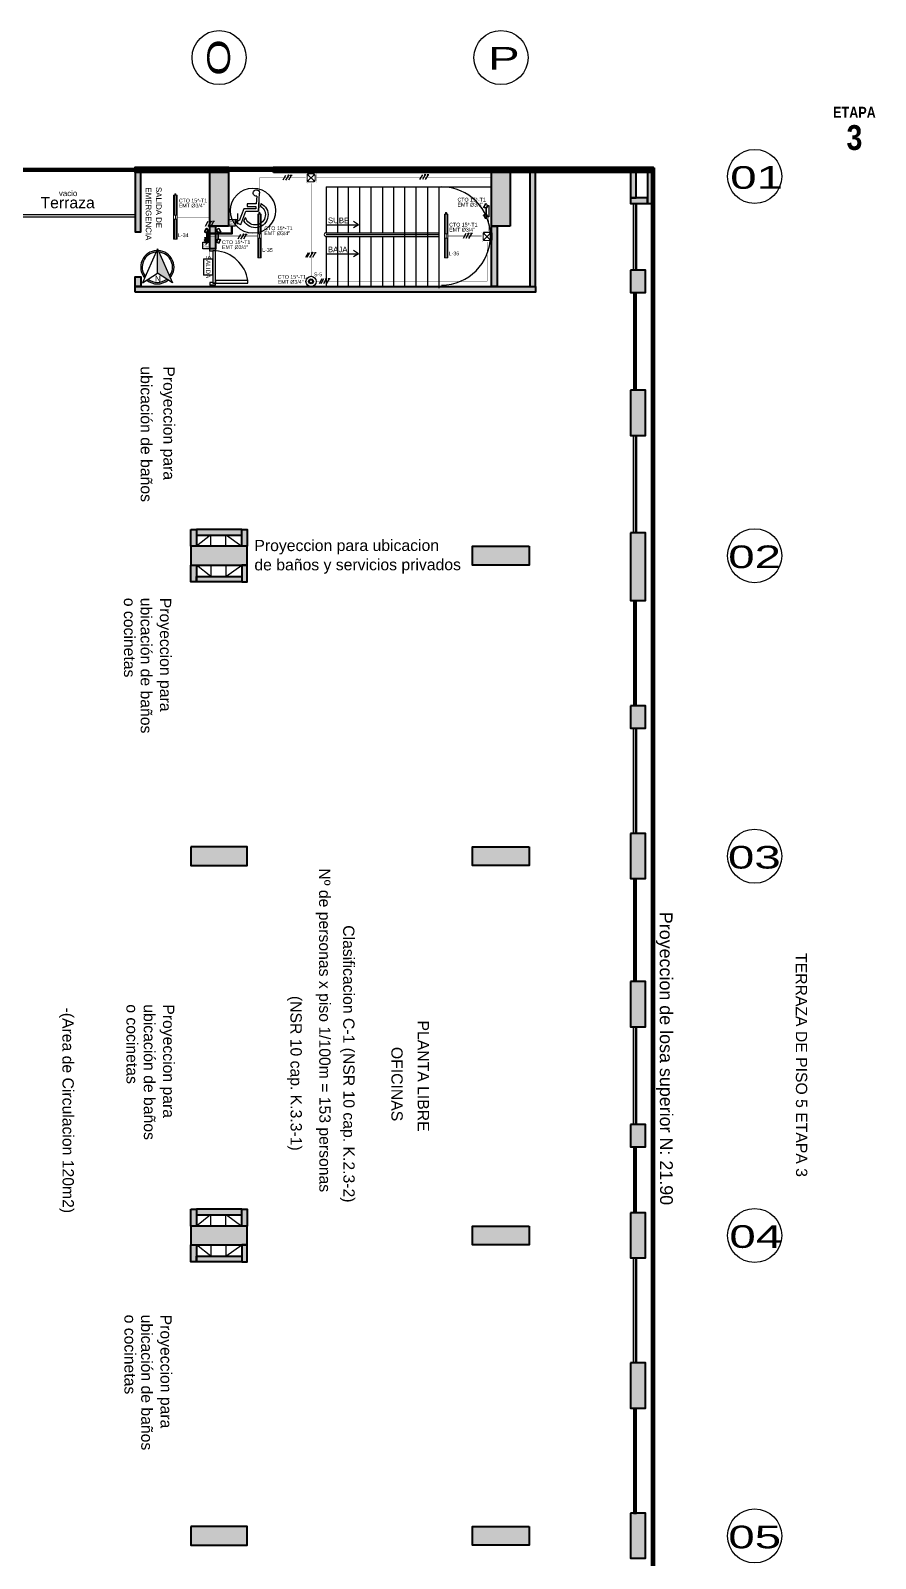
# Model space of a CAD drawing. Header units: metres. Extents: x -692 to 1029, y -233 to 3386.
# Drawn here: x 838.42 to 860.91, y 2492.44 to 2533.12 of the extents above; entities that cross this region are included whole.
import ezdxf
from ezdxf.lldxf.tags import DXFTag

# ---------------------------------------------------------------- set-up
doc = ezdxf.new("R2010")
doc.units = ezdxf.units.M
for name, pattern in [('DASHED2', [9.525, 6.35, -3.175]), ('HIDDEN2', [4.7625, 3.175, -1.5875]), ('LÍNEAS_OCULTASX2', [0.75, 0.5, -0.25])]:
    doc.linetypes.add(name, pattern=pattern)
doc.layers.get('Defpoints').update_dxf_attribs({"color": 8})
for name, color, linetype in [('-ALAMBRADO', 7, 'Continuous'), ('-CN-GYD-ILUMINACION-EM', 1, 'Continuous'), ('-CN-GYD-TEXTOS', 7, 'Continuous'), ('1amobla', 253, 'Continuous'), ('AREA PARQUEO', 253, 'Continuous'), ('AS_GL DETECCION_PISO 2', 7, 'Continuous'), ('CAJA DE PASO', 86, 'Continuous'), ('F-2', 253, 'Continuous'), ('GG_LAZO CONTROL DRIVERS', 82, 'Continuous'), ('GG_PISO 3', 8, 'Continuous'), ('GG_PISO 5', 8, 'Continuous'), ('JCA_PROYECCIONES', 1, 'HIDDEN2'), ('LUMINARIA DE EMERGENCIA', 1, 'Continuous'), ('NORTE', 7, 'Continuous'), ('SENSOR MOVIMIENTO', 3, 'Continuous'), ('TEXTO 3', 3, 'Continuous')]:
    doc.layers.add(name, color=color, linetype=linetype)
for name, color, linetype, lineweight in [('-CN-GYD-LUMINARIA LED HERMETICA', 1, 'Continuous', 5), ('-CN-GYD-TUBERIA PVC', 96, 'PVC_LINE', 25), ('-CN-GYD-TUBERÍA ILUMINACION', 5, 'Continuous', 18), ('-CN-GYD-TUBERÍA TOMACORRIENTE PVC', 86, 'Continuous', 18), ('-CN-INTERRUPTORES DE PARED', 3, 'Continuous', 20), ('_TEXTO', 7, 'Continuous', 9), ('Estructura', 250, 'Continuous', 40), ('L', 7, 'Continuous', 15), ('TEXTOS', 250, 'Continuous', 20), ('Textos 1', 7, 'Continuous', 25), ('Vidrio', 253, 'Continuous', 30)]:
    doc.layers.add(name, color=color, linetype=linetype, lineweight=lineweight)
doc.layers.add('DIM-25', color=253, linetype='Continuous', plot=False)
for name, color, linetype, true_color in [('HACHTCOLUMNA', 7, 'Continuous', 0x5c5c5c), ('JCA_HATCH 254', 7, 'Continuous', 0xc4c4c4), ('PROYECCION', 7, 'DASHED2', 0x474747)]:
    doc.layers.add(name, color=color, linetype=linetype, true_color=true_color)
doc.layers.add('Muro', color=7, linetype='Continuous', lineweight=40, true_color=0x2e2e2e)
doc.styles.add('GYD', font='arial.ttf', dxfattribs={"height": 2.5})
doc.styles.add('STANDAR NEGRITA', font='ARIALNB.TTF', dxfattribs={"height": 0.2})
doc.styles.get("Standard").update_dxf_attribs({"font": 'arial.ttf'})
doc.styles.add('style2', font='arial.ttf', dxfattribs={"width": 1.5})
tags = doc.linetypes.add('EMT_LINE', pattern='A,0.5,-0.2,["EMT",Standard,S=0.1,R=0,X=-0.1,Y=-0.05],-0.25', length=0.95).pattern_tags.tags
tags[6] = DXFTag(74, 10)
tags = doc.linetypes.add('PVC_LINE', pattern='A,0.5,-0.2,["PVC",Standard,S=0.1,R=0,X=-0.1,Y=-0.05],-0.25', length=0.95).pattern_tags.tags
tags[6] = DXFTag(74, 10)
pattern_1 = [(180, (4.985, -38.812), (-6.00631, -10.40324), [1.50158, -10.51105]), (270, (4.2344, -38.812), (6.00631, -10.40324), [0.75079, -20.05569]), (270, (4.047, -38.812), (6.00631, -10.40324), [0.60063, -20.20584]), (270, (4.422, -38.812), (6.00631, -10.40324), [0.60063, -20.20584]), (240, (3.859, -38.812), (6.00631, -10.40324), [0.4805, -11.53212]), (300, (4.61, -38.812), (12.01262, -4e-09), [0.4805, -11.53212])]
pattern_2 = [(0, (0, 0), (0, 6.985), [5.08, -1.905]), (90, (0, 0), (-6.985, 4e-16), [5.08, -1.905])]

# ---------------------------------------------------------------- blocks, each defined once
blk = doc.blocks.new('3x')
at = {"layer": '-ALAMBRADO'}
h = blk.add_hatch(color=256, dxfattribs=at)
edge = h.paths.add_edge_path()
edge.add_arc((0.078, 0.13), 0.025, 0, 360)
for p, q in [((-0.152, 0.13), (-0.302, -0.13)), ((-0.072, 0.13), (-0.222, -0.13)), ((0.078, 0.13), (-0.072, -0.13)), ((0.228, 0.13), (0.078, -0.13))]:
    blk.add_line(p, q, dxfattribs=at)
blk.add_lwpolyline([(0.278, 0.13), (0.178, 0.13)], dxfattribs=at)
blk.add_circle((0.078, 0.13), 0.025, dxfattribs=at)
blk = doc.blocks.new('*U29')
at = {"layer": '-ALAMBRADO'}
blk.add_blockref('3x', (0, 0), dxfattribs=at)
blk = doc.blocks.new('2x')
at = {"layer": '-ALAMBRADO'}
h = blk.add_hatch(color=256, dxfattribs=at)
edge = h.paths.add_edge_path()
edge.add_arc((0.075, 0.13), 0.025, 0, 360)
for p, q in [((-0.075, 0.13), (-0.225, -0.13)), ((0.075, 0.13), (-0.075, -0.13)), ((0.225, 0.13), (0.075, -0.13))]:
    blk.add_line(p, q, dxfattribs=at)
blk.add_lwpolyline([(0.275, 0.13), (0.175, 0.13)], dxfattribs=at)
blk.add_circle((0.075, 0.13), 0.025, dxfattribs=at)
blk = doc.blocks.new('*U28')
at = {"layer": '-ALAMBRADO'}
blk.add_blockref('2x', (0, 0), dxfattribs=at)
blk = doc.blocks.new('A$Cf847e5f9')
h = blk.add_hatch(color=256)
h.dxf.hatch_style = 1
h.paths.add_polyline_path([(6.6, 18), (7.1, 19.1, 0.618991), (-0.9, 0.9), (-0.5, 2, -0.58483)])
h.paths.add_polyline_path([(8.1, 19.1), (8.5, 18, -0.58483), (15.6, 2), (16.1, 0.9, 0.618991)])
at = {"true_color": 0x636466}
h = blk.add_hatch(color=251, dxfattribs=at)
h.dxf.hatch_style = 1
h.paths.add_polyline_path([(7.6, 20.2), (7.6, 4.1), (17.6, -2.4)])
h = blk.add_hatch(color=256)
h.dxf.hatch_style = 1
h.paths.add_polyline_path([(14.7, -0.5), (13.8, 0.1, -0.344197), (1.4, 0.1), (0.5, -0.5, 0.361596)])
for points in [[(-2.4, -2.4), (7.6, 4.1)], [(17.6, -2.4), (7.6, 4.1)]]:
    blk.add_lwpolyline(points)
at = {"layer": 'NORTE'}
for q in [(-2.4, -2.4), (17.6, -2.4)]:
    blk.add_line((7.6, 20.2), q, dxfattribs=at)
blk.add_lwpolyline([(7.6, 4.1), (7.6, 20.2)], dxfattribs=at)
for radius, start, end in [(11.1, 92.5879, 219.6164), (10.1, 95.4614, 216.7429), (11.1, 320.3836, 87.4121), (10.1, 323.2571, 84.5386), (10.1, 232.0134, 307.9866), (11.1, 230.2404, 309.7596)]:
    blk.add_arc((7.6, 8), radius, start, end, dxfattribs=at)
at = {"layer": 'NORTE', "insert": (5.9, 2.4), "char_height": 4, "attachment_point": 1}
blk.add_mtext_dynamic_manual_height_columns('N', width=1.323, gutter_width=12.5, heights=[0], dxfattribs=at)
blk = doc.blocks.new('LUMINARIA HERMETICA 40W')
h = blk.add_hatch()
h.set_pattern_fill('SWAMP', color=252, scale=0.472938, angle=180)
h.set_pattern_definition(pattern_1)
h.paths.add_polyline_path([(-24, 55), (23, 55), (23, 585), (-24, 585)])
h = blk.add_hatch()
h.set_pattern_fill('SWAMP', color=252, scale=0.472938, angle=180)
h.set_pattern_definition(pattern_1)
h.paths.add_polyline_path([(-24, -585), (23, -585), (23, -55), (-24, -55)])
at = {"layer": '-CN-INTERRUPTORES DE PARED', "color": 1, "extrusion": (0, 0, -1)}
for p, q in [((-46, 585), (46, 585)), ((-46, 55), (-46, 585)), ((46, 585), (46, 559)), ((46, 559), (46, 55)), ((-46, -559), (-46, -55)), ((46, -55), (46, -585)), ((-46, -585), (-46, -559)), ((46, -585), (-46, -585))]:
    blk.add_line(p, q, dxfattribs=at)
at = {"layer": '-CN-INTERRUPTORES DE PARED', "color": 1}
for p, q in [((46, 55), (-46, 55)), ((0, 55), (0, -55)), ((46, -55), (46, 55)), ((-46, -55), (46, -55)), ((-16, -587), (-17, -588)), ((-17, -588), (-17, -589)), ((-17, -589), (-17, -595)), ((-17, -595), (-12, -595)), ((-15, -587), (-16, -587)), ((-12, -596), (-16, -596)), ((-16, -596), (-16, -604)), ((-16, -604), (-12, -604)), ((-16, -605), (-16, -615)), ((-12, -605), (-16, -605)), ((-16, -615), (-14, -617)), ((-13, -587), (-15, -587)), ((-14, -617), (-14, -621)), ((-14, -621), (-14, -623)), ((-14, -623), (-11, -626)), ((-13, -587), (-13, -585)), ((-13, -585), (0, -585)), ((-12, -588), (-13, -587)), ((0, -587), (-13, -587)), ((-11, -589), (-12, -588)), ((-12, -595), (-12, -596)), ((-12, -604), (-12, -605)), ((-8, -588), (-11, -589)), ((-11, -626), (0, -626)), ((-7, -588), (-8, -588)), ((-3, -587), (-7, -588)), ((0, -587), (-3, -587)), ((13, -585), (0, -585)), ((0, -587), (3, -587)), ((0, -587), (13, -587)), ((11, -626), (0, -626)), ((3, -587), (7, -588)), ((7, -588), (8, -588)), ((8, -588), (11, -589)), ((11, -589), (12, -588)), ((14, -623), (11, -626)), ((12, -588), (13, -587)), ((17, -595), (12, -595)), ((12, -595), (12, -596)), ((12, -596), (16, -596)), ((16, -604), (12, -604)), ((12, -604), (12, -605)), ((12, -605), (16, -605)), ((13, -587), (13, -585)), ((13, -587), (15, -587)), ((16, -615), (14, -617)), ((14, -617), (14, -621)), ((14, -621), (14, -623)), ((15, -587), (16, -587)), ((16, -587), (17, -588)), ((16, -596), (16, -604)), ((16, -605), (16, -615)), ((17, -588), (17, -589)), ((17, -589), (17, -595))]:
    blk.add_line(p, q, dxfattribs=at)
for points in [[(-46, 55), (-46, -55)], [(-17, -594), (-11, -594), (-8, -594), (0, -594)], [(-14, -617), (0, -617)], [(-12, -595), (0, -595)], [(-12, -596), (0, -596)], [(-12, -604), (0, -604)], [(-12, -605), (0, -605)], [(-11, -589), (-11, -595)], [(-9, -615), (-11, -617)], [(-7, -605), (-7, -615), (-9, -615), (-9, -605)], [(-8, -588), (-8, -595)], [(-8, -604), (-8, -596)], [(-7, -615), (-4, -617)], [(17, -594), (11, -594), (8, -594), (0, -594)], [(12, -595), (0, -595)], [(12, -596), (0, -596)], [(12, -604), (0, -604)], [(12, -605), (0, -605)], [(14, -617), (0, -617)], [(7, -615), (4, -617)], [(7, -605), (7, -615), (9, -615), (9, -605)], [(8, -588), (8, -595)], [(8, -604), (8, -596)], [(9, -615), (11, -617)], [(11, -589), (11, -595)]]:
    blk.add_lwpolyline(points, dxfattribs=at)
at = {"color": 1}
for points in [[(23, 55), (-24, 55), (-24, 585), (23, 585)], [(23, -585), (-24, -585), (-24, -55), (23, -55)]]:
    blk.add_lwpolyline(points, close=True, dxfattribs=at)
blk = doc.blocks.new('Caja de paso')
at = {"layer": '-CN-GYD-TUBERÍA TOMACORRIENTE PVC', "const_width": 0.00173}
blk.add_lwpolyline([(-0.111, 0.067), (-0.111, -0.067, 0.414214), (-0.067, -0.111), (0.067, -0.111, 0.414214), (0.111, -0.067), (0.111, 0.067, 0.414214), (0.067, 0.111), (-0.067, 0.111, 0.414214)], format="xyb", close=True, dxfattribs=at)
at = {"layer": '-CN-GYD-TUBERÍA TOMACORRIENTE PVC'}
blk.add_lwpolyline([(-0.057, -0.082), (0.057, -0.082, 0.414214), (0.082, -0.057), (0.082, 0.057, 0.414214), (0.057, 0.082), (-0.057, 0.082, 0.414214), (-0.082, 0.057), (-0.082, -0.057, 0.414214)], format="xyb", close=True, dxfattribs=at)
at = {"layer": '-CN-GYD-TUBERÍA TOMACORRIENTE PVC', "linetype": 'LÍNEAS_OCULTASX2'}
for points in [[(-0.057, 0.057), (0.057, -0.057)], [(0.057, 0.057), (-0.057, -0.057)]]:
    blk.add_lwpolyline(points, dxfattribs=at)
at = {"layer": '-CN-GYD-TUBERÍA TOMACORRIENTE PVC'}
for centre in [(-0.057, 0.057), (0.057, 0.057), (-0.057, -0.057), (0.057, -0.057)]:
    blk.add_circle(centre, 0.00665, dxfattribs=at)
blk = doc.blocks.new('*U54')
at = {"layer": '-CN-GYD-ILUMINACION-EM', "ltscale": 0.3}
for p, q in [((-145, 270), (-200, 170)), ((-114, 285), (-197, 136)), ((-193, 144), (-193, 144)), ((-119, 277), (-119, 277)), ((-145, -270), (-200, -170)), ((-114, -285), (-197, -136)), ((-193, -144), (-193, -144)), ((-119, -277), (-119, -277))]:
    blk.add_line(p, q, dxfattribs=at)
at = {"layer": '-CN-GYD-ILUMINACION-EM'}
for p, q in [((-104, 116), (-104, -116)), ((-94, 114), (-94, -114)), ((0, 217), (-46, 217)), ((0, 207), (-40, 207)), ((0, -217), (0, 217)), ((-46, -217), (0, -217)), ((-40, -207), (0, -207))]:
    blk.add_line(p, q, dxfattribs=at)
for points in [[(-96, 130), (-110, 138)], [(-46, 217), (-104, 116)], [(-40, 207), (-94, 114)], [(-56, 199), (-70, 208)], [(-96, -130), (-110, -138)], [(-46, -217), (-104, -116)], [(-40, -207), (-94, -114)], [(-56, -199), (-70, -208)]]:
    blk.add_lwpolyline(points, dxfattribs=at)
at = {"layer": '-CN-GYD-ILUMINACION-EM', "ltscale": 0.3}
for centre, radius, start, end in [((-183, 161), 19.1, 150.97153, 240.97153), ((-156, 211), 85.5, 240.97153, 60.97153), ((-128, 260), 19.1, 60.97153, 150.97153), ((-183, -161), 19.1, 119.02847, 209.02847), ((-156, -211), 85.5, 299.02847, 119.02847), ((-128, -260), 19.1, 209.02847, 299.02847)]:
    blk.add_arc(centre, radius, start, end, dxfattribs=at)
at = {"layer": '-CN-GYD-TEXTOS', "style": 'GYD'}
blk.add_attdef('5', (-68, -406), '', height=125, rotation=90, dxfattribs=at)
blk = doc.blocks.new('Sensor 360º_')
at = {"layer": 'SENSOR MOVIMIENTO'}
for radius in [0.113, 0.054, 0.0375]:
    blk.add_circle((0, 0), radius, dxfattribs=at)
blk = doc.blocks.new('*U55')
at = {"layer": '-CN-GYD-ILUMINACION-EM', "ltscale": 0.3}
for p, q in [((-145, 270), (-200, 170)), ((-114, 285), (-197, 136)), ((-193, 144), (-193, 144)), ((-119, 277), (-119, 277)), ((-145, -270), (-200, -170)), ((-114, -285), (-197, -136)), ((-193, -144), (-193, -144)), ((-119, -277), (-119, -277))]:
    blk.add_line(p, q, dxfattribs=at)
at = {"layer": '-CN-GYD-ILUMINACION-EM'}
for p, q in [((-104, 116), (-104, -116)), ((-94, 114), (-94, -114)), ((0, 217), (-46, 217)), ((0, 207), (-40, 207)), ((0, -217), (0, 217)), ((-46, -217), (0, -217)), ((-40, -207), (0, -207))]:
    blk.add_line(p, q, dxfattribs=at)
for points in [[(-96, 130), (-110, 138)], [(-46, 217), (-104, 116)], [(-40, 207), (-94, 114)], [(-56, 199), (-70, 208)], [(-96, -130), (-110, -138)], [(-46, -217), (-104, -116)], [(-40, -207), (-94, -114)], [(-56, -199), (-70, -208)]]:
    blk.add_lwpolyline(points, dxfattribs=at)
at = {"layer": '-CN-GYD-ILUMINACION-EM', "ltscale": 0.3}
for centre, radius, start, end in [((-183, 161), 19.1, 150.97153, 240.97153), ((-156, 211), 85.5, 240.97153, 60.97153), ((-128, 260), 19.1, 60.97153, 150.97153), ((-183, -161), 19.1, 119.02847, 209.02847), ((-156, -211), 85.5, 299.02847, 119.02847), ((-128, -260), 19.1, 209.02847, 299.02847)]:
    blk.add_arc(centre, radius, start, end, dxfattribs=at)
at = {"layer": '-CN-GYD-TEXTOS', "style": 'GYD'}
blk.add_attdef('5', (-68, -406), '', height=125, rotation=90, dxfattribs=at)
blk = doc.blocks.new('Salida_3.8W')
h = blk.add_hatch()
h.set_pattern_fill('ANGLE', color=256)
h.set_pattern_definition(pattern_2)
h.paths.add_polyline_path([(0.434, -0.01), (0.434, 0.303), (-0.434, 0.303), (-0.434, -0.01)])
h.paths.add_polyline_path([(-0.424, 0), (-0.424, 0.293), (0.424, 0.293), (0.424, 0)], flags=16)
h = blk.add_hatch()
h.set_pattern_fill('ANGLE', color=256)
h.set_pattern_definition(pattern_2)
h.paths.add_polyline_path([(0.434, -0.01), (0.434, 0.303), (-0.434, 0.303), (-0.434, -0.01)])
h.paths.add_polyline_path([(-0.424, 0), (-0.424, 0.293), (0.424, 0.293), (0.424, 0)], flags=16)
at = {"layer": 'L'}
h = blk.add_hatch(dxfattribs=at)
h.set_pattern_fill('ANGLE', color=3)
h.set_pattern_definition([(0, (-44.6785, -37.2514), (0, 6.985), [5.08, -1.905]), (90, (-44.6785, -37.2514), (-6.985, 4e-16), [5.08, -1.905])])
h.paths.add_polyline_path([(0.434, -0.01), (0.434, 0.303), (-0.434, 0.303), (-0.434, -0.01)])
h.paths.add_polyline_path([(-0.424, 0), (-0.424, 0.293), (0.424, 0.293), (0.424, 0)], flags=16)
h = blk.add_hatch(color=3, dxfattribs=at)
h.paths.add_polyline_path([(0.434, -0.01), (0.434, 0.303), (-0.434, 0.303), (-0.434, -0.01)])
h.paths.add_polyline_path([(-0.424, 0), (-0.424, 0.293), (0.424, 0.293), (0.424, 0)], flags=16)
at = {"layer": 'L', "color": 3}
for points in [[(-0.434, 0.303), (0.434, 0.303), (0.434, -0.01), (-0.434, -0.01)], [(-0.424, 0.293), (0.424, 0.293), (0.424, 0), (-0.424, 0)]]:
    blk.add_lwpolyline(points, close=True, dxfattribs=at)
at = {"layer": 'L', "color": 3, "insert": (0, 0.146, 712.661), "char_height": 0.15, "width": 0.84839, "attachment_point": 5}
blk.add_mtext('\\pxqc;SALIDA', dxfattribs=at)
blk = doc.blocks.new('Est etapa 3 torre')
at = {"layer": 'HACHTCOLUMNA'}
h = blk.add_hatch(color=256, dxfattribs=at)
h.paths.add_polyline_path([(1123.55, -5959.124), (1123.05, -5959.124), (1123.05, -5957.624), (1123.55, -5957.624)])
h.paths.add_polyline_path([(1116.05, -5959.124), (1115.55, -5959.124), (1115.55, -5957.624), (1116.05, -5957.624)])
h.paths.add_polyline_path([(1139.548, -5959.124), (1139.048, -5959.124), (1139.048, -5957.624), (1139.548, -5957.624)])
h.paths.add_polyline_path([(1132.05, -5959.124), (1131.55, -5959.124), (1131.55, -5957.624), (1132.05, -5957.624)])
h.paths.add_polyline_path([(1140.048, -5967.649), (1140.048, -5968.149), (1138.548, -5968.149), (1138.548, -5967.649)])
h.paths.add_polyline_path([(1124.05, -5967.649), (1124.05, -5968.149), (1122.55, -5968.149), (1122.55, -5967.649)])
h.paths.add_polyline_path([(1131.05, -5967.649), (1131.05, -5968.149), (1132.55, -5968.149), (1132.55, -5967.649)])
h.paths.add_polyline_path([(1115.05, -5967.649), (1115.05, -5968.149), (1116.55, -5968.149), (1116.55, -5967.649)])
h.paths.add_polyline_path([(1140.048, -5975.649), (1140.048, -5976.149), (1138.548, -5976.149), (1138.548, -5975.649)])
h.paths.add_polyline_path([(1124.05, -5975.649), (1124.05, -5976.149), (1122.55, -5976.149), (1122.55, -5975.649)])
h.paths.add_polyline_path([(1131.05, -5975.649), (1131.05, -5976.149), (1132.55, -5976.149), (1132.55, -5975.649)])
h.paths.add_polyline_path([(1115.05, -5975.649), (1115.05, -5976.149), (1116.55, -5976.149), (1116.55, -5975.649)])
h.paths.add_polyline_path([(1140.048, -5985.749), (1140.048, -5986.249), (1138.548, -5986.249), (1138.548, -5985.749)])
h.paths.add_polyline_path([(1124.05, -5985.749), (1124.05, -5986.249), (1122.55, -5986.249), (1122.55, -5985.749)])
h.paths.add_polyline_path([(1131.05, -5985.749), (1131.05, -5986.249), (1132.55, -5986.249), (1132.55, -5985.749)])
h.paths.add_polyline_path([(1115.05, -5985.749), (1115.05, -5986.249), (1116.55, -5986.249), (1116.55, -5985.749)])
h.paths.add_polyline_path([(1140.048, -5993.749), (1140.048, -5994.249), (1138.548, -5994.249), (1138.548, -5993.749)])
h.paths.add_polyline_path([(1124.05, -5993.749), (1124.05, -5994.249), (1122.55, -5994.249), (1122.55, -5993.749)])
h.paths.add_polyline_path([(1131.05, -5993.749), (1131.05, -5994.249), (1132.55, -5994.249), (1132.55, -5993.749)])
h.paths.add_polyline_path([(1115.05, -5993.749), (1115.05, -5994.249), (1116.55, -5994.249), (1116.55, -5993.749)])
h.paths.add_polyline_path([(1132.05, -6003.426), (1131.55, -6003.426), (1131.55, -6004.922), (1132.05, -6004.922)])
h.paths.add_polyline_path([(1138.153, -6003.424), (1139.653, -6003.424), (1139.653, -6003.924), (1138.153, -6003.924)])
h.paths.add_polyline_path([(1116.05, -6004.924), (1116.05, -6003.424), (1115.55, -6003.424), (1115.55, -6004.924)])
h.paths.add_polyline_path([(1123.55, -6004.924), (1123.55, -6003.424), (1123.05, -6003.424), (1123.05, -6004.924)])
h.paths.add_polyline_path([(1139.048, -6011.949), (1139.048, -6009.549), (1139.548, -6009.549), (1139.548, -6011.949)])
h.paths.add_polyline_path([(1131.55, -6009.549), (1131.55, -6011.949), (1132.05, -6011.949), (1132.05, -6009.549)])
h.paths.add_polyline_path([(1123.05, -6009.549), (1123.05, -6011.949), (1123.55, -6011.949), (1123.55, -6009.549)])
h.paths.add_polyline_path([(1116.05, -6009.549), (1116.05, -6011.949), (1115.55, -6011.949), (1115.55, -6009.549)])
at = {"layer": 'Estructura'}
for points in [[(1132.05, -5959.124), (1131.55, -5959.124), (1131.55, -5957.624), (1132.05, -5957.624)], [(1139.548, -5959.124), (1139.048, -5959.124), (1139.048, -5957.624), (1139.548, -5957.624)], [(1131.05, -5967.649), (1131.05, -5968.149), (1132.55, -5968.149), (1132.55, -5967.649)], [(1140.048, -5967.649), (1140.048, -5968.149), (1138.548, -5968.149), (1138.548, -5967.649)], [(1131.05, -5975.649), (1131.05, -5976.149), (1132.55, -5976.149), (1132.55, -5975.649)], [(1140.048, -5975.649), (1140.048, -5976.149), (1138.548, -5976.149), (1138.548, -5975.649)], [(1131.05, -5985.749), (1131.05, -5986.249), (1132.55, -5986.249), (1132.55, -5985.749)], [(1140.048, -5985.749), (1140.048, -5986.249), (1138.548, -5986.249), (1138.548, -5985.749)], [(1131.05, -5993.749), (1131.05, -5994.249), (1132.55, -5994.249), (1132.55, -5993.749)], [(1140.048, -5993.749), (1140.048, -5994.249), (1138.548, -5994.249), (1138.548, -5993.749)]]:
    blk.add_lwpolyline(points, close=True, dxfattribs=at)
blk = doc.blocks.new('discap')
at = {"layer": 'TEXTO 3', "color": 0, "linetype": 'Continuous'}
for p, q in [((-179169, -277469), (-179154, -277610)), ((-178353, -278322), (-178426, -278155))]:
    blk.add_line(p, q, dxfattribs=at)
blk.add_lwpolyline([(-178974, -277120), (-178946, -277498), (-178511, -277498), (-178511, -277624), (-178926, -277624), (-178926, -277730), (-178352, -277730), (-178127, -278321), (-177953, -278254), (-177909, -278371), (-178198, -278488), (-178440, -277852), (-179047, -277852), (-179102, -276980)], dxfattribs=at)
for centre, radius, start, end in [((-178897, -278025), 619, 116.09541, 331.34503), ((-178951, -276970), 152, 261.2603, 183.66969), ((-178897, -278025), 488, 121.7945, 344.57102)]:
    blk.add_arc(centre, radius, start, end, dxfattribs=at)
blk = doc.blocks.new('Caja metalica de 12')
at = {"layer": '1amobla', "linetype": 'Continuous', "ltscale": 0.3}
blk.add_lwpolyline([(-1069.691, -2855.357), (-1069.511, -2855.357), (-1069.511, -2855.537), (-1069.691, -2855.537), (-1069.691, -2855.357)], dxfattribs=at)
at = {"layer": '1amobla', "color": 7, "linetype": 'Continuous', "ltscale": 0.3, "insert": (-1069.679, -2855.397), "char_height": 0.04, "width": 0.07916, "attachment_point": 1}
blk.add_mtext('CM 12X12', dxfattribs=at)
blk = doc.blocks.new('A$Ca93938d3')
at = {"layer": 'JCA_HATCH 254'}
h = blk.add_hatch(color=256, dxfattribs=at)
h.paths.add_polyline_path([(28.316, 51.37), (28.466, 51.37), (28.466, 54.4), (31.595, 54.4), (31.595, 54.55), (28.316, 54.55)])
h.paths.add_polyline_path([(27.791, 54.55), (27.791, 54.4), (28.316, 54.4), (28.316, 54.55)])
h.paths.add_polyline_path([(21.494, 54.4), (21.494, 54.55), (27.791, 54.55), (27.791, 54.4)])
h.paths.add_polyline_path([(27.791, 51.37), (27.641, 51.37), (27.641, 51.369), (27.791, 51.369)])
h.paths.add_polyline_path([(27.441, 51.37), (27.291, 51.37), (27.291, 52.975), (27.441, 52.975)])
h.paths.add_polyline_path([(17.807, 51.219), (17.807, 51.369), (28.466, 51.369), (28.466, 51.219)])
h.paths.add_polyline_path([(19.944, 52.372), (19.794, 52.372), (19.794, 52.975), (19.944, 52.975)])
h.paths.add_polyline_path([(17.807, 54.4), (17.807, 54.55), (20.294, 54.55), (20.294, 54.4)])
h.paths.add_polyline_path([(17.957, 54.4), (17.807, 54.4), (17.807, 52.826), (17.957, 52.826)])
h.paths.add_polyline_path([(17.957, 51.37), (17.807, 51.37), (17.807, 51.622), (17.957, 51.622)])
h = blk.add_hatch(color=256, dxfattribs=at)
h.paths.add_polyline_path([(30.995, 53.725), (31.145, 53.725), (31.145, 54.4), (30.995, 54.4)])
h.paths.add_polyline_path([(30.995, 51.803), (30.995, 51.207), (31.395, 51.207), (31.395, 51.803)])
h.paths.add_polyline_path([(30.995, 48.605), (30.995, 47.402), (31.395, 47.402), (31.395, 48.605)])
h.paths.add_polyline_path([(30.995, 14.751), (30.995, 13.548), (31.395, 13.548), (31.395, 14.751)])
h.paths.add_polyline_path([(30.995, 22.706), (30.995, 21.504), (31.395, 21.504), (31.395, 22.706)])
h.paths.add_polyline_path([(30.995, 29.056), (30.995, 28.459), (31.395, 28.459), (31.395, 29.056)])
h.paths.add_polyline_path([(30.995, 32.858), (30.995, 31.656), (31.395, 31.656), (31.395, 32.858)])
h.paths.add_polyline_path([(30.995, 40.207), (30.995, 39.611), (31.395, 39.611), (31.395, 40.207)])
edge = h.paths.add_edge_path(flags=17)
edge.add_line((30.995, 44.45), (30.995, 43.95))
edge.add_line((30.995, 43.95), (30.995, 44.45))
h.paths.add_polyline_path([(30.995, 44.806), (30.995, 43.007), (31.395, 43.007), (31.395, 44.806)])
h.paths.add_polyline_path([(30.995, 36.806), (30.995, 35.604), (31.395, 35.604), (31.395, 36.806)])
h.paths.add_polyline_path([(30.995, 18.706), (30.995, 17.504), (31.395, 17.504), (31.395, 18.706)])
h.paths.add_polyline_path([(31.445, 53.575), (31.445, 53.725), (30.995, 53.725), (30.995, 53.575)])
h.paths.add_polyline_path([(31.445, 53.575), (31.595, 53.575), (31.595, 54.4), (31.445, 54.4)])
h.paths.add_polyline_path([(30.995, 26.706), (30.995, 25.504), (31.395, 25.504), (31.395, 26.706)])
h = blk.add_hatch(color=256, dxfattribs=at)
h.paths.add_polyline_path([(10.794, 44.9), (10.944, 44.9), (10.944, 44.45), (10.794, 44.45)])
h.paths.add_polyline_path([(10.944, 44.9), (10.944, 44.75), (12.144, 44.75), (12.144, 44.9)])
h.paths.add_polyline_path([(12.144, 44.9), (12.294, 44.9), (12.294, 44.45), (12.144, 44.45)])
h.paths.add_polyline_path([(19.294, 44.9), (19.444, 44.9), (19.444, 44.45), (19.294, 44.45)])
h.paths.add_polyline_path([(19.444, 44.9), (19.444, 44.75), (20.644, 44.75), (20.644, 44.9)])
h.paths.add_polyline_path([(20.644, 44.9), (20.794, 44.9), (20.794, 44.45), (20.644, 44.45)])
h.paths.add_polyline_path([(10.944, 43.5), (10.794, 43.5), (10.794, 43.95), (10.944, 43.95)])
h.paths.add_polyline_path([(12.144, 43.5), (12.294, 43.5), (12.294, 43.95), (12.144, 43.95)])
h.paths.add_polyline_path([(10.944, 43.5), (10.944, 43.65), (12.144, 43.65), (12.144, 43.5)])
h.paths.add_polyline_path([(19.444, 43.5), (19.294, 43.5), (19.294, 43.95), (19.444, 43.95)])
h.paths.add_polyline_path([(20.644, 43.5), (20.794, 43.5), (20.794, 43.95), (20.644, 43.95)])
h.paths.add_polyline_path([(19.444, 43.5), (19.444, 43.65), (20.644, 43.65), (20.644, 43.5)])
h.paths.add_polyline_path([(10.794, 26.8), (10.944, 26.8), (10.944, 26.35), (10.794, 26.35)])
h.paths.add_polyline_path([(10.944, 26.8), (10.944, 26.65), (12.144, 26.65), (12.144, 26.8)])
h.paths.add_polyline_path([(12.144, 26.8), (12.294, 26.8), (12.294, 26.35), (12.144, 26.35)])
h.paths.add_polyline_path([(19.294, 26.8), (19.444, 26.8), (19.444, 26.35), (19.294, 26.35)])
h.paths.add_polyline_path([(19.444, 26.8), (19.444, 26.65), (20.644, 26.65), (20.644, 26.8)])
h.paths.add_polyline_path([(20.644, 26.8), (20.794, 26.8), (20.794, 26.35), (20.644, 26.35)])
h.paths.add_polyline_path([(10.944, 25.4), (10.794, 25.4), (10.794, 25.85), (10.944, 25.85)])
h.paths.add_polyline_path([(12.144, 25.4), (12.294, 25.4), (12.294, 25.85), (12.144, 25.85)])
h.paths.add_polyline_path([(10.944, 25.4), (10.944, 25.55), (12.144, 25.55), (12.144, 25.4)])
h.paths.add_polyline_path([(19.444, 25.4), (19.294, 25.4), (19.294, 25.85), (19.444, 25.85)])
h.paths.add_polyline_path([(20.644, 25.4), (20.794, 25.4), (20.794, 25.85), (20.644, 25.85)])
h.paths.add_polyline_path([(19.444, 25.4), (19.444, 25.55), (20.644, 25.55), (20.644, 25.4)])
at = {"layer": '1amobla', "color": 7, "linetype": 'Continuous', "ltscale": 0.3, "true_color": 0xffffff}
for points in [[(20.294, 53.156), (20.474, 53.156), (20.474, 52.976), (20.294, 52.976), (20.294, 53.156)], [(20.294, 53.156), (20.474, 53.156), (20.474, 52.976), (20.294, 52.976), (20.294, 53.156)], [(19.614, 52.548), (19.794, 52.548), (19.794, 52.368), (19.614, 52.368), (19.614, 52.548)], [(19.614, 52.548), (19.794, 52.548), (19.794, 52.368), (19.614, 52.368), (19.614, 52.548)]]:
    blk.add_lwpolyline(points, dxfattribs=at)
at = {"layer": 'AREA PARQUEO'}
for p, q in [((22.89, 54.025), (22.89, 52.8)), ((22.89, 54.025), (27.291, 54.025)), ((23.19, 54.025), (23.19, 52.8)), ((23.49, 52.8), (23.49, 54.025)), ((23.79, 52.8), (23.79, 54.025)), ((24.09, 52.8), (24.09, 54.025)), ((24.39, 54.025), (24.39, 52.8)), ((24.69, 52.8), (24.69, 54.025)), ((24.99, 51.369), (24.99, 54.025)), ((25.29, 51.369), (25.29, 54.025)), ((25.59, 54.025), (25.59, 51.369)), ((25.89, 54.025), (25.89, 51.321)), ((22.89, 52.8), (25.89, 52.8)), ((22.89, 52.75), (25.89, 52.75)), ((22.89, 52.7), (22.89, 51.369)), ((22.89, 52.7), (25.89, 52.7)), ((23.19, 52.7), (23.19, 51.369)), ((23.49, 51.369), (23.49, 52.7)), ((23.79, 51.369), (23.79, 52.7)), ((24.09, 51.369), (24.09, 52.7)), ((24.39, 52.7), (24.39, 51.369)), ((24.69, 51.369), (24.69, 52.7))]:
    blk.add_line(p, q, dxfattribs=at)
at = {"layer": 'AREA PARQUEO', "color": 252}
blk.add_circle((20.944, 53.388), 0.6, dxfattribs=at)
blk.add_circle((20.944, 53.388), 0.6, dxfattribs=at)
at = {"layer": 'AREA PARQUEO'}
blk.add_arc((22.89, 52.75), 0.05, 90, 270, dxfattribs=at)
at = {"layer": 'AS_GL DETECCION_PISO 2', "color": 5, "linetype": 'Continuous', "lineweight": 50}
for points in [[(20.384, 52.976), (20.384, 52.776), (19.86, 52.776)], [(19.86, 52.776), (19.73, 52.776), (19.73, 52.548)]]:
    blk.add_lwpolyline(points, dxfattribs=at)
at = {"layer": 'Defpoints', "ltscale": 5, "const_width": 0.12}
blk.add_lwpolyline([(0, 54.475), (31.592, 54.475), (31.592, 0), (0, 0)], close=True, dxfattribs=at)
at = {"layer": 'DIM-25'}
blk.add_lwpolyline([(19.946, 51.524), (19.946, 51.457), (20.811, 51.457), (20.811, 51.524)], close=True, dxfattribs=at)
blk.add_arc((19.874, 51.376), 0.948, 8.9952, 85.6635, dxfattribs=at)
at = {"layer": 'F-2'}
for points in [[(19.878, 52.305), (19.796, 52.305), (19.796, 52.372), (19.946, 52.372), (19.946, 52.321), (19.878, 52.321), (19.878, 52.305)], [(19.929, 52.379), (19.929, 52.372), (19.813, 52.372), (19.813, 52.379)], [(19.878, 51.474), (19.796, 51.474), (19.796, 51.406), (19.946, 51.406), (19.946, 51.457), (19.878, 51.457), (19.878, 51.474)], [(19.929, 51.389), (19.929, 51.406), (19.813, 51.406), (19.813, 51.389)]]:
    blk.add_lwpolyline(points, dxfattribs=at)
blk.add_lwpolyline([(19.878, 51.457), (19.946, 51.457), (19.946, 52.321), (19.878, 52.321)], close=True, dxfattribs=at)
at = {"layer": 'GG_LAZO CONTROL DRIVERS', "ltscale": 0.3}
for points in [[(20.53, 53.314), (20.53, 53.031), (20.486, 53.156), (20.53, 53.156)], [(19.704, 52.831), (19.704, 52.548), (19.66, 52.674), (19.704, 52.674)]]:
    blk.add_lwpolyline(points, dxfattribs=at)
at = {"layer": 'JCA_HATCH 254'}
for p, q in [((19.811, 44.75), (19.444, 44.45)), ((19.824, 44.45), (19.824, 44.75)), ((20.224, 44.45), (20.224, 44.75)), ((20.237, 44.75), (20.644, 44.45)), ((19.824, 43.65), (19.444, 43.95)), ((19.824, 43.95), (19.824, 43.65)), ((20.224, 43.95), (20.224, 43.65)), ((20.224, 43.65), (20.644, 43.95)), ((19.811, 26.65), (19.444, 26.35)), ((19.824, 26.35), (19.824, 26.65)), ((20.224, 26.35), (20.224, 26.65)), ((20.237, 26.65), (20.644, 26.35)), ((19.824, 25.55), (19.444, 25.85)), ((19.824, 25.85), (19.824, 25.55)), ((20.224, 25.85), (20.224, 25.55)), ((20.224, 25.55), (20.644, 25.85))]:
    blk.add_line(p, q, dxfattribs=at)
at = {"layer": 'JCA_PROYECCIONES'}
blk.add_line((31.592, 54.4), (31.592, 1.754), dxfattribs=at)
at = {"layer": 'Muro'}
for points in [[(17.807, 54.4), (17.807, 54.55), (20.294, 54.55), (20.294, 54.4)], [(21.494, 54.4), (21.494, 54.55), (31.592, 54.55), (31.592, 54.4)], [(17.957, 54.4), (17.807, 54.4), (17.807, 52.826), (17.957, 52.826)], [(28.316, 51.37), (28.466, 51.37), (28.466, 54.4), (28.316, 54.4)], [(30.995, 53.725), (31.145, 53.725), (31.145, 54.4), (30.995, 54.4)], [(31.445, 53.575), (31.595, 53.575), (31.595, 54.4), (31.445, 54.4)], [(31.445, 53.575), (31.445, 53.725), (30.995, 53.725), (30.995, 53.575)], [(19.944, 52.372), (19.794, 52.372), (19.794, 52.975), (19.944, 52.975)], [(27.441, 51.37), (27.291, 51.37), (27.291, 52.975), (27.441, 52.975)], [(30.995, 51.803), (30.995, 51.207), (31.395, 51.207), (31.395, 51.803)], [(17.957, 51.37), (17.807, 51.37), (17.807, 51.622), (17.957, 51.622)], [(17.807, 51.219), (17.807, 51.369), (28.466, 51.369), (28.466, 51.219)], [(30.995, 48.605), (30.995, 47.402), (31.395, 47.402), (31.395, 48.605)], [(19.294, 44.9), (19.444, 44.9), (19.444, 44.45), (19.294, 44.45)], [(19.444, 44.9), (19.444, 44.75), (20.644, 44.75), (20.644, 44.9)], [(20.644, 44.9), (20.794, 44.9), (20.794, 44.45), (20.644, 44.45)], [(30.995, 44.806), (30.995, 43.007), (31.395, 43.007), (31.395, 44.806)], [(19.444, 43.5), (19.294, 43.5), (19.294, 43.95), (19.444, 43.95)], [(20.644, 43.5), (20.794, 43.5), (20.794, 43.95), (20.644, 43.95)], [(19.444, 43.5), (19.444, 43.65), (20.644, 43.65), (20.644, 43.5)], [(30.995, 36.806), (30.995, 35.604), (31.395, 35.604), (31.395, 36.806)], [(19.294, 26.8), (19.444, 26.8), (19.444, 26.35), (19.294, 26.35)], [(19.444, 26.8), (19.444, 26.65), (20.644, 26.65), (20.644, 26.8)], [(20.644, 26.8), (20.794, 26.8), (20.794, 26.35), (20.644, 26.35)], [(30.995, 26.706), (30.995, 25.504), (31.395, 25.504), (31.395, 26.706)], [(19.444, 25.4), (19.294, 25.4), (19.294, 25.85), (19.444, 25.85)], [(20.644, 25.4), (20.794, 25.4), (20.794, 25.85), (20.644, 25.85)], [(19.444, 25.4), (19.444, 25.55), (20.644, 25.55), (20.644, 25.4)], [(30.995, 18.706), (30.995, 17.504), (31.395, 17.504), (31.395, 18.706)]]:
    blk.add_lwpolyline(points, close=True, dxfattribs=at)
at = {"layer": 'Muro', "elevation": 0}
for points in [[(30.995, 40.207), (30.995, 39.611), (31.395, 39.611), (31.395, 40.207)], [(30.995, 32.858), (30.995, 31.656), (31.395, 31.656), (31.395, 32.858)], [(30.995, 29.056), (30.995, 28.459), (31.395, 28.459), (31.395, 29.056)], [(30.995, 22.706), (30.995, 21.504), (31.395, 21.504), (31.395, 22.706)]]:
    blk.add_lwpolyline(points, close=True, dxfattribs=at)
at = {"layer": 'PROYECCION'}
blk.add_arc((25.953, 52.713), 1.312, 270.338, 89.662, dxfattribs=at)
at = {"layer": 'Vidrio'}
blk.add_line((20.296, 54.55), (21.494, 54.55), dxfattribs=at)
for points in [[(20.294, 54.49), (20.294, 54.44), (21.491, 54.44), (21.491, 54.49)], [(31.15, 53.575), (31.15, 51.805), (31.075, 51.805), (31.076, 53.575)], [(31.113, 53.575), (31.113, 51.805), (31.075, 51.805), (31.076, 53.575)], [(17.807, 53.224), (17.807, 53.275), (14.499, 53.275), (14.499, 53.224)], [(31.15, 48.604), (31.15, 51.206), (31.075, 51.206), (31.075, 48.604)], [(31.113, 48.604), (31.113, 51.206), (31.075, 51.206), (31.075, 48.604)], [(31.15, 47.402), (31.15, 44.806), (31.075, 44.806), (31.075, 47.402)], [(31.113, 47.402), (31.113, 44.806), (31.075, 44.806), (31.075, 47.402)], [(31.15, 40.207), (31.15, 43.007), (31.075, 43.007), (31.075, 40.207)], [(31.113, 40.207), (31.113, 43.007), (31.075, 43.007), (31.075, 40.207)], [(31.15, 39.611), (31.15, 36.806), (31.075, 36.806), (31.075, 39.611)], [(31.113, 39.611), (31.113, 36.806), (31.075, 36.806), (31.075, 39.611)], [(31.15, 32.858), (31.15, 35.604), (31.075, 35.604), (31.075, 32.858)], [(31.113, 32.858), (31.113, 35.604), (31.075, 35.604), (31.075, 32.858)], [(31.15, 31.655), (31.15, 29.056), (31.075, 29.056), (31.075, 31.655)], [(31.113, 31.655), (31.113, 29.056), (31.075, 29.056), (31.075, 31.655)], [(31.15, 26.706), (31.15, 28.457), (31.075, 28.457), (31.075, 26.706)], [(31.113, 26.706), (31.113, 28.457), (31.075, 28.457), (31.075, 26.706)], [(31.15, 25.504), (31.15, 22.706), (31.075, 22.706), (31.075, 25.504)], [(31.113, 25.504), (31.113, 22.706), (31.075, 22.706), (31.075, 25.504)], [(31.15, 18.699), (31.15, 21.504), (31.075, 21.504), (31.075, 18.699)], [(31.113, 18.699), (31.113, 21.504), (31.075, 21.504), (31.075, 18.699)]]:
    blk.add_lwpolyline(points, close=True, dxfattribs=at)
at = {"layer": '1amobla', "color": 7, "linetype": 'Continuous', "true_color": 0xffffff}
for p in [(1089.985, 2908.512), (1089.305, 2907.904)]:
    blk.add_blockref('Caja metalica de 12', p, dxfattribs=at)
at = {"layer": 'AREA PARQUEO', "color": 252, "xscale": -0.00055120696621, "yscale": 0.00055120696621, "zscale": 0.0005512069662100001, "rotation": 359.999999975327}
blk.add_blockref('discap', (-77.604, 206.525), dxfattribs=at)
at = {"layer": 'Muro'}
blk.add_blockref('Est etapa 3 torre', (-1111.757, 6012.099), dxfattribs=at)
at = {"layer": '1amobla', "color": 7, "linetype": 'Continuous', "ltscale": 0.3, "true_color": 0xffffff, "char_height": 0.04, "width": 0.07916, "attachment_point": 1}
for insert in [(20.306, 53.116), (19.626, 52.507)]:
    blk.add_mtext('CM 12X12', dxfattribs=dict(at, insert=insert))
at = {"layer": 'TEXTOS'}
blk.add_text('Proyeccion de losa superior N: 21.90', height=0.34095, rotation=270.0669, dxfattribs=at).set_placement((31.769, 34.717))
at = {"layer": 'Textos 1', "color": 8, "linetype": 'Continuous', "ltscale": 0.3}
blk.add_text('vacio', height=0.15, dxfattribs=at).set_placement((15.779, 53.775))

msp = doc.modelspace()

# ---------------------------------------------------------------- linework, layer by layer
at = {"layer": '-CN-GYD-TUBERIA PVC', "linetype": 'PVC_LINE', "ltscale": 10, "const_width": 0.01}
msp.add_lwpolyline([(843.193, 2527.637), (843.343, 2527.637)], dxfattribs=at)
at = {"layer": '-CN-GYD-TUBERÍA ILUMINACION', "linetype": 'EMT_LINE', "ltscale": 10, "const_width": 0.01}
for points in [[(844.516, 2528.279), (844.516, 2529.202)], [(845.745, 2529.202), (844.516, 2529.202)], [(845.889, 2529.058), (845.889, 2526.58)], [(846.035, 2529.22), (850.675, 2529.22), (850.675, 2527.785)], [(850.623, 2527.785), (850.623, 2528.164)], [(843.179, 2527.485), (843.179, 2527.044)], [(844.469, 2527.654), (843.416, 2527.654)], [(850.43, 2527.654), (849.533, 2527.654)], [(850.574, 2527.495), (850.574, 2526.445)], [(846.024, 2526.445), (850.574, 2526.445)]]:
    msp.add_lwpolyline(points, dxfattribs=at)
at = {"layer": '-CN-GYD-TUBERÍA ILUMINACION', "linetype": 'EMT_LINE', "ltscale": 10}
msp.add_lwpolyline([(843.179, 2527.812, 0.01, 0.01, 0), (843.179, 2528.153, 0.01, 0.01, 0), (842.323, 2528.153, 0, 0, 0)], format="xyseb", dxfattribs=at)
at = {"layer": 'GG_PISO 3'}
for points in [[(846.287, 2527.955), (847.149, 2527.955), (847.02, 2528.041)], [(846.287, 2527.955), (847.149, 2527.955), (847.02, 2527.868)], [(846.287, 2527.181), (847.149, 2527.181), (847.02, 2527.268)], [(846.287, 2527.181), (847.149, 2527.181), (847.02, 2527.095)]]:
    msp.add_lwpolyline(points, dxfattribs=at)
at = {"layer": 'GG_PISO 5', "linetype": 'Continuous'}
for centre in [(843.443, 2532.405), (850.943, 2532.405), (857.695, 2529.24), (857.695, 2519.14), (857.695, 2511.14), (857.695, 2501.04), (857.695, 2493.04)]:
    msp.add_circle(centre, 0.72, dxfattribs=at)

# ---------------------------------------------------------------- block references
at = {"layer": '-CN-GYD-LUMINARIA LED HERMETICA', "linetype": 'Continuous', "xscale": 0.001, "yscale": 0.001, "zscale": 0.002575412933351854, "rotation": 180}
for p in [(842.277, 2528.153), (844.515, 2527.654), (849.484, 2527.654)]:
    msp.add_blockref('LUMINARIA HERMETICA 40W', p, dxfattribs=at)
msp.add_blockref('A$Ca93938d3', (823.399, 2474.941))
at = {"layer": '_TEXTO', "linetype": 'Continuous', "ltscale": 10, "xscale": 0.5, "yscale": 0.5}
for name, p, zscale in [('*U28', (848.89, 2529.22), 0.5), ('*U28', (845.248, 2529.202), 0.5), ('*U28', (843.18, 2527.973), 0.5), ('*U28', (844.05, 2527.631), 0.5), ('*U28', (850.046, 2527.654), 0.5), ('*U29', (845.888, 2527.144), 320), ('*U29', (846.256, 2526.448), 320)]:
    msp.add_blockref(name, p, dxfattribs=dict(at, zscale=zscale))
at = {"layer": 'CAJA DE PASO', "linetype": 'Continuous', "ltscale": 10, "xscale": 1.3, "yscale": 1.3, "zscale": 45.18280937220077}
for p in [(845.889, 2529.202), (850.574, 2527.639)]:
    msp.add_blockref('Caja de paso', p, dxfattribs=at)
at = {"layer": 'L', "xscale": 0.5, "yscale": 0.8, "rotation": 270}
msp.add_blockref('Salida_3.8W', (843.035, 2526.829), dxfattribs=at)
at = {"layer": 'LUMINARIA DE EMERGENCIA', "linetype": 'Continuous', "ltscale": 10, "xscale": -0.0007000000000000001, "yscale": 0.0006999999999999999, "zscale": 0.0007}
for name, p, rotation in [('*U55', (850.623, 2528.316), 179.998660647642), ('*U54', (843.343, 2527.66), 359.998660647642)]:
    msp.add_blockref(name, p, dxfattribs=dict(at, rotation=rotation))
at = {"layer": 'LUMINARIA DE EMERGENCIA', "linetype": 'Continuous', "ltscale": 10, "xscale": 0.0007, "yscale": 0.0007, "zscale": 0.0007}
msp.add_blockref('*U54', (843.193, 2527.66), dxfattribs=at)
at = {"layer": 'NORTE', "xscale": 0.04, "yscale": 0.04}
msp.add_blockref('A$Cf847e5f9', (841.495, 2526.502), dxfattribs=at)
at = {"layer": 'SENSOR MOVIMIENTO', "xscale": 1.2, "yscale": 1.2}
msp.add_blockref('Sensor 360º_', (845.889, 2526.445), dxfattribs=at)

# ---------------------------------------------------------------- texts
at = {"layer": 'GG_PISO 3', "char_height": 0.15, "attachment_point": 1, "rotation": 360}
for s, insert in [('SUBE', (846.337, 2528.145)), ('BAJA', (846.337, 2527.372))]:
    msp.add_mtext_dynamic_manual_height_columns(s, width=0.89145, gutter_width=5, heights=[0], dxfattribs=dict(at, insert=insert))
at = {"layer": 'GG_PISO 5', "style": 'style2', "width": 1.5}
for s, height, rotation, p in [('O', 0.603, 90.0293, (843.731, 2531.915)), ('P', 0.603, 0.0293, (850.599, 2532.085)), ('01', 0.6031, 0.0293, (857.044, 2528.91)), ('02', 0.6031, 0.0293, (856.992, 2518.81)), ('03', 0.6031, 0.0293, (856.984, 2510.81)), ('04', 0.6031, 0.0293, (857.022, 2500.71)), ('05', 0.6031, 0.0293, (856.994, 2492.71))]:
    msp.add_text(s, height=height, rotation=rotation, dxfattribs=at).set_placement(p)
at = {"layer": 'GG_PISO 5'}
for s, height, rotation, p in [('EMERGENCIA', 0.15, 270.0669, (841.49, 2528.948)), ('SALIDA DE', 0.15, 270.0669, (841.761, 2528.959)), ('Terraza', 0.3, 0.0669, (838.689, 2528.392)), ('ubicación de baños ', 0.3, 270.0669, (841.353, 2524.183)), ('Proyeccion para ', 0.3, 270.0669, (841.957, 2524.183)), ('Proyeccion para ubicacion', 0.3, 0.0669, (844.381, 2519.263)), ('de baños y servicios privados', 0.3, 0.0669, (844.381, 2518.75)), ('o cocinetas', 0.3, 270.0669, (840.908, 2518.02)), ('ubicación de baños ', 0.3, 270.0669, (841.352, 2518.02)), ('Proyeccion para ', 0.3, 270.0669, (841.866, 2518.02)), ('Nº de personas x piso 1/100m = 153 personas', 0.3, 270.0669, (846.101, 2510.815)), ('Proyeccion de losa superior N: 21.90', 0.34095, 270.0669, (855.168, 2509.658)), ('Clasificacion C-1 (NSR 10 cap. K.2.3-2)', 0.3, 270.0669, (846.742, 2509.301)), ('TERRAZA DE PISO 5 ETAPA 3', 0.3, 270.0669, (858.789, 2508.56)), ('(NSR 10 cap. K.3.3-1)', 0.3, 270.0669, (845.34, 2507.42)), ('-(Area de Circulacion 120m2)', 0.3, 270.0669, (839.271, 2507.109)), ('o cocinetas', 0.3, 270.0669, (840.975, 2507.196)), ('ubicación de baños ', 0.3, 270.0669, (841.436, 2507.196)), ('Proyeccion para ', 0.3, 270.0669, (841.949, 2507.196)), ('PLANTA LIBRE', 0.3, 270.0669, (848.727, 2506.764)), ('OFICINAS', 0.3, 270.0669, (848.026, 2506.061)), ('o cocinetas', 0.3, 270.0669, (840.922, 2498.932)), ('ubicación de baños ', 0.3, 270.0669, (841.366, 2498.932)), ('Proyeccion para ', 0.3, 270.0669, (841.88, 2498.932))]:
    msp.add_text(s, height=height, rotation=rotation, dxfattribs=at).set_placement(p)
at = {"layer": 'GG_PISO 5', "insert": (859.185, 2529.936), "char_height": 0.2925, "attachment_point": 7, "rotation": 360, "style": 'STANDAR NEGRITA'}
msp.add_mtext_dynamic_manual_height_columns('\\pxqc;ETAPA\\P{\\H2.255x;3}', width=2.33132, gutter_width=10, heights=[0], dxfattribs=at)
at = {"layer": 'TEXTOS', "char_height": 0.1, "attachment_point": 1}
for insert, width in [((842.37, 2528.648), 0.84908), ((849.787, 2528.672), 0.77708), ((844.645, 2527.91), 0.78317), ((849.566, 2528.006), 0.78627), ((843.52, 2527.539), 0.75386), ((845.004, 2526.616), 0.74484)]:
    msp.add_mtext('\\A1;\\pxsm0.8;CTO 15*-T1\\PEMT Ø3/4"       ', dxfattribs=dict(at, insert=insert, width=width))
for s, width, insert in [('\\pxqc;L-34', 0.27392, (842.352, 2527.724)), ('\\pxqc;L-35', 0.27392, (844.592, 2527.331)), ('\\pxqc;L-36', 0.27392, (849.555, 2527.239)), ('\\pxqc;S-5', 0.77349, (845.691, 2526.681))]:
    msp.add_mtext_dynamic_manual_height_columns(s, width=width, gutter_width=0.325, heights=[0], dxfattribs=dict(at, insert=insert))

doc.saveas('drawing.dxf')
